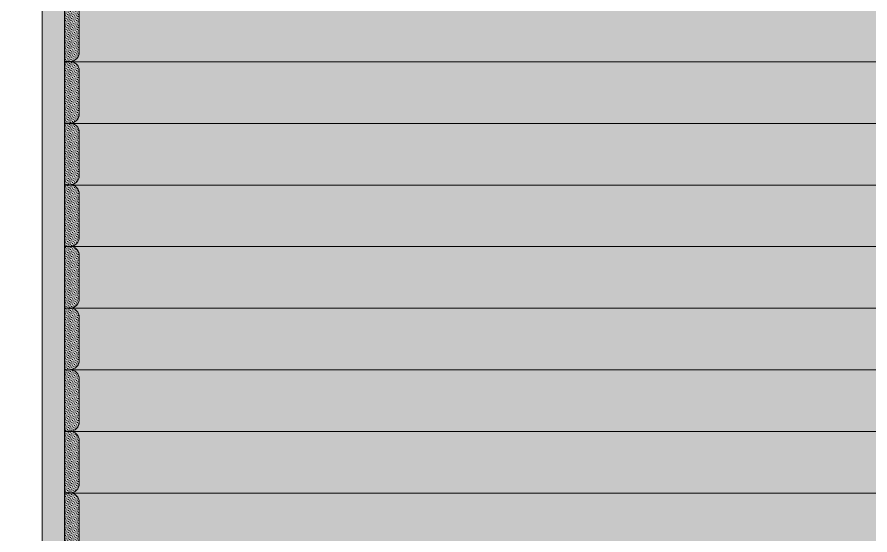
# Model space of a CAD drawing. Header units: millimetres. Extents: x 6676 to 14342, y 3639 to 5293.
# Drawn here: x 7359.4 to 7428.6, y 4721.8 to 4763.8 of the extents above; entities that cross this region are included whole.
import ezdxf

# ---------------------------------------------------------------- set-up
doc = ezdxf.new("R2010")
doc.units = ezdxf.units.MM
doc.layers.add('1 - bed panels', color=170, linetype='Continuous', lineweight=9)
doc.layers.add('1 - plaster', color=1, linetype='Continuous', lineweight=9)
doc.layers.add('A-dim-work', color=8, linetype='Continuous')
pattern_1 = [(135, (666.09273, -2021.59588), (-0.168379802, -0.056126601), [0, -0.15875])]

# ---------------------------------------------------------------- blocks, each defined once
blk = doc.blocks.new('bed')
at = {"layer": '1 - bed panels', "true_color": 0x334acc}
h = blk.add_hatch(dxfattribs=at)
h.set_pattern_fill('DOTS', color=162, scale=0.1, angle=135, style=0)
h.set_pattern_definition(pattern_1)
edge = h.paths.add_edge_path()
edge.add_line((3, 79.949), (3, 83.449))
edge.add_arc((2.25, 83.449), 0.75, 0, 90)
edge.add_line((2.25, 84.199), (1.8, 84.199))
edge.add_line((1.8, 84.199), (1.8, 79.199))
edge.add_line((1.8, 79.199), (2.25, 79.199))
edge.add_arc((2.25, 79.949), 0.75, 270, 360)
h = blk.add_hatch(dxfattribs=at)
h.set_pattern_fill('DOTS', color=162, scale=0.1, angle=135, style=0)
h.set_pattern_definition(pattern_1)
edge = h.paths.add_edge_path()
edge.add_line((3, 74.949), (3, 78.449))
edge.add_arc((2.25, 78.449), 0.75, 0, 90)
edge.add_line((2.25, 79.199), (1.8, 79.199))
edge.add_line((1.8, 79.199), (1.8, 74.199))
edge.add_line((1.8, 74.199), (2.25, 74.199))
edge.add_arc((2.25, 74.949), 0.75, 270, 360)
h = blk.add_hatch(dxfattribs=at)
h.set_pattern_fill('DOTS', color=162, scale=0.1, angle=135, style=0)
h.set_pattern_definition(pattern_1)
edge = h.paths.add_edge_path()
edge.add_line((3, 69.949), (3, 73.449))
edge.add_arc((2.25, 73.449), 0.75, 0, 90)
edge.add_line((2.25, 74.199), (1.8, 74.199))
edge.add_line((1.8, 74.199), (1.8, 69.199))
edge.add_line((1.8, 69.199), (2.25, 69.199))
edge.add_arc((2.25, 69.949), 0.75, 270, 360)
h = blk.add_hatch(dxfattribs=at)
h.set_pattern_fill('DOTS', color=162, scale=0.1, angle=135, style=0)
h.set_pattern_definition(pattern_1)
edge = h.paths.add_edge_path()
edge.add_line((3, 64.949), (3, 68.449))
edge.add_arc((2.25, 68.449), 0.75, 0, 90)
edge.add_line((2.25, 69.199), (1.8, 69.199))
edge.add_line((1.8, 69.199), (1.8, 64.199))
edge.add_line((1.8, 64.199), (2.25, 64.199))
edge.add_arc((2.25, 64.949), 0.75, 270, 360)
h = blk.add_hatch(dxfattribs=at)
h.set_pattern_fill('DOTS', color=162, scale=0.1, angle=135, style=0)
h.set_pattern_definition(pattern_1)
edge = h.paths.add_edge_path()
edge.add_line((3, 59.949), (3, 63.449))
edge.add_arc((2.25, 63.449), 0.75, 0, 90)
edge.add_line((2.25, 64.199), (1.8, 64.199))
edge.add_line((1.8, 64.199), (1.8, 59.199))
edge.add_line((1.8, 59.199), (2.25, 59.199))
edge.add_arc((2.25, 59.949), 0.75, 270, 360)
h = blk.add_hatch(dxfattribs=at)
h.set_pattern_fill('DOTS', color=162, scale=0.1, angle=135, style=0)
h.set_pattern_definition(pattern_1)
edge = h.paths.add_edge_path()
edge.add_line((3, 54.949), (3, 58.449))
edge.add_arc((2.25, 58.449), 0.75, 0, 90)
edge.add_line((2.25, 59.199), (1.8, 59.199))
edge.add_line((1.8, 59.199), (1.8, 54.199))
edge.add_line((1.8, 54.199), (2.25, 54.199))
edge.add_arc((2.25, 54.949), 0.75, 270, 360)
h = blk.add_hatch(dxfattribs=at)
h.set_pattern_fill('DOTS', color=162, scale=0.1, angle=135, style=0)
h.set_pattern_definition(pattern_1)
edge = h.paths.add_edge_path()
edge.add_line((3, 49.949), (3, 53.449))
edge.add_arc((2.25, 53.449), 0.75, 0, 90)
edge.add_line((2.25, 54.199), (1.8, 54.199))
edge.add_line((1.8, 54.199), (1.8, 49.199))
edge.add_line((1.8, 49.199), (2.25, 49.199))
edge.add_arc((2.25, 49.949), 0.75, 270, 360)
h = blk.add_hatch(dxfattribs=at)
h.set_pattern_fill('DOTS', color=162, scale=0.1, angle=135, style=0)
h.set_pattern_definition(pattern_1)
edge = h.paths.add_edge_path()
edge.add_line((3, 44.949), (3, 48.449))
edge.add_arc((2.25, 48.449), 0.75, 0, 90)
edge.add_line((2.25, 49.199), (1.8, 49.199))
edge.add_line((1.8, 49.199), (1.8, 44.199))
edge.add_line((1.8, 44.199), (2.25, 44.199))
edge.add_arc((2.25, 44.949), 0.75, 270, 360)
h = blk.add_hatch(dxfattribs=at)
h.set_pattern_fill('DOTS', color=162, scale=0.1, angle=135, style=0)
h.set_pattern_definition(pattern_1)
edge = h.paths.add_edge_path()
edge.add_line((3, 39.949), (3, 43.449))
edge.add_arc((2.25, 43.449), 0.75, 0, 90)
edge.add_line((2.25, 44.199), (1.8, 44.199))
edge.add_line((1.8, 44.199), (1.8, 39.199))
edge.add_line((1.8, 39.199), (2.25, 39.199))
edge.add_arc((2.25, 39.949), 0.75, 270, 360)
at = {"layer": '1 - plaster', "true_color": 0xe0a352}
blk.add_hatch(color=33, dxfattribs=at).paths.add_polyline_path([(0, 9), (1.8, 9), (1.8, 220), (0, 220)])
at = {"layer": '1 - bed panels'}
for points in [[(3, 79.949), (3, 83.449, 0.414214), (2.25, 84.199), (1.8, 84.199), (1.8, 79.199), (2.25, 79.199, 0.414214)], [(3, 74.949), (3, 78.449, 0.414214), (2.25, 79.199), (1.8, 79.199), (1.8, 74.199), (2.25, 74.199, 0.414214)], [(3, 69.949), (3, 73.449, 0.414214), (2.25, 74.199), (1.8, 74.199), (1.8, 69.199), (2.25, 69.199, 0.414214)], [(3, 64.949), (3, 68.449, 0.414214), (2.25, 69.199), (1.8, 69.199), (1.8, 64.199), (2.25, 64.199, 0.414214)], [(3, 59.949), (3, 63.449, 0.414214), (2.25, 64.199), (1.8, 64.199), (1.8, 59.199), (2.25, 59.199, 0.414214)], [(3, 54.949), (3, 58.449, 0.414214), (2.25, 59.199), (1.8, 59.199), (1.8, 54.199), (2.25, 54.199, 0.414214)], [(3, 49.949), (3, 53.449, 0.414214), (2.25, 54.199), (1.8, 54.199), (1.8, 49.199), (2.25, 49.199, 0.414214)], [(3, 44.949), (3, 48.449, 0.414214), (2.25, 49.199), (1.8, 49.199), (1.8, 44.199), (2.25, 44.199, 0.414214)], [(3, 39.949), (3, 43.449, 0.414214), (2.25, 44.199), (1.8, 44.199), (1.8, 39.199), (2.25, 39.199, 0.414214)]]:
    blk.add_lwpolyline(points, format="xyb", close=True, dxfattribs=at)
at = {"layer": '1 - plaster'}
blk.add_lwpolyline([(1.8, 220), (0, 220), (0, 9), (1.8, 9), (1.8, 220)], dxfattribs=at)
blk = doc.blocks.new('ceiling')
at = {"layer": '1 - bed panels', "true_color": 0x334acc}
h = blk.add_hatch(dxfattribs=at)
h.set_pattern_fill('DOTS', color=162, scale=0.5, angle=315)
h.set_pattern_definition([(315, (-6381.57635, -5838.8958), (0.84189901, 0.280633004), [0, -0.79375])])
h.paths.add_polyline_path([(0, -210.79), (102.206, -210.79), (102.206, -0.225), (0, -0.225)])
at = {"layer": '1 - bed panels'}
for points in [[(0, -140.82), (102.206, -140.82), (102.206, -135.82), (0, -135.82)], [(0, -145.82), (102.206, -145.82), (102.206, -140.82), (0, -140.82)], [(0, -150.82), (102.206, -150.82), (102.206, -145.82), (0, -145.82)], [(0, -155.82), (102.206, -155.82), (102.206, -150.82), (0, -150.82)], [(0, -160.82), (102.206, -160.82), (102.206, -155.82), (0, -155.82)], [(0, -165.82), (102.206, -165.82), (102.206, -160.82), (0, -160.82)], [(0, -170.82), (102.206, -170.82), (102.206, -165.82), (0, -165.82)], [(0, -175.82), (102.206, -175.82), (102.206, -170.82), (0, -170.82)], [(0, -180.82), (102.206, -180.82), (102.206, -175.82), (0, -175.82)]]:
    blk.add_lwpolyline(points, close=True, dxfattribs=at)
blk = doc.blocks.new('det2')
at = {"layer": '1 - bed panels', "true_color": 0xc2c2c2}
h = blk.add_hatch(dxfattribs=at)
h.set_pattern_fill('LINE', color=9, scale=1.575, angle=-90)
h.set_pattern_definition([(270, (-7406.43, -5143.807), (5.000625, -2e-15), [])])
edge = h.paths.add_edge_path()
edge.add_arc((3.6604, 8.7615), 9.4954, 98.13188, 262.42821)
edge.add_line((2.4092, -0.6511), (2.3173, 18.1614))
edge = h.paths.add_edge_path()
edge.add_arc((-158.6989, -60.6017), 2, 360, 360.18959)
edge.add_line((-156.699, -60.5951), (-156.6989, -60.6017))

msp = doc.modelspace()

# ---------------------------------------------------------------- linework, layer by layer
at = {"layer": 'A-dim-work'}
msp.add_lwpolyline([(7363.205, 4690.188), (7465.41, 4690.188), (7465.41, 4900.753), (7363.205, 4900.753)], close=True, dxfattribs=at)

# ---------------------------------------------------------------- block references
for name, p in [('bed', (7361.405, 4680.978)), ('ceiling', (7363.205, 4900.978))]:
    msp.add_blockref(name, p, dxfattribs=at)
at = {"layer": 'A-dim-work', "xscale": 10, "yscale": 10, "zscale": 10}
msp.add_blockref('det2', (8242.848, 4669.852), dxfattribs=at)

doc.saveas('drawing.dxf')
